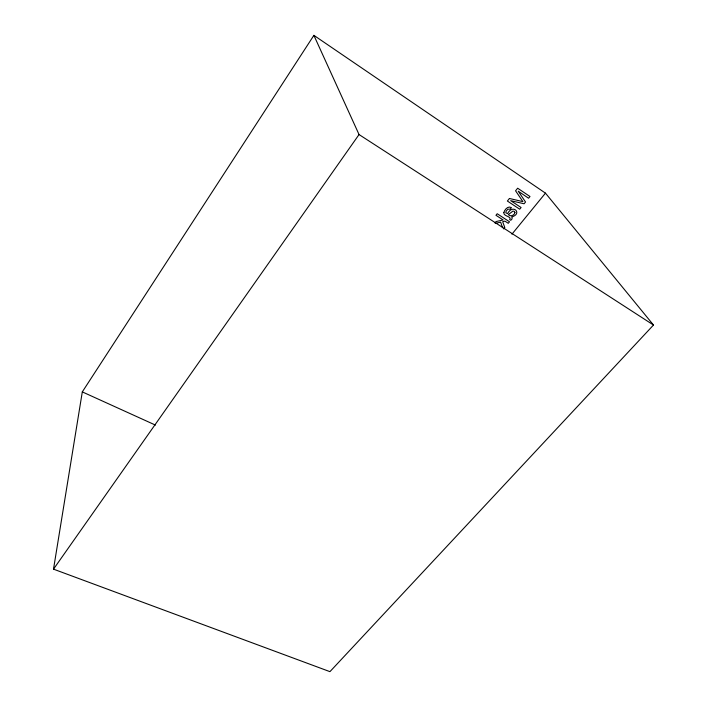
<?xml version="1.0" encoding="UTF-8"?>
<svg xmlns="http://www.w3.org/2000/svg" width="707" height="707" viewBox="0 0 707 707"><rect width="100%" height="100%" fill="white"/><g stroke="black" fill="none" stroke-linecap="round" stroke-linejoin="round"><path stroke-width="1.06" d="M53.511 569.153L82.304 391.89L313.89 35.35L545.468 193.144L653.489 325.034L329.939 671.65L53.511 569.153L359.041 134.551L313.89 35.35M494.927 222.926L496.014 221.574L503.128 219.957L495.961 215.29L497.198 213.744L509.5 221.777L508.262 223.297L504.913 221.123L502.677 221.706L504.798 227.574L503.711 228.918M511.939 234.176L545.468 193.144M495.43 223.368L500.662 222.157L502.536 227.734M82.304 391.89L155.416 425.075M359.041 134.551L653.489 325.034M503.861 212.542C502.986 216.36 512.425 216.466 509.667 219.559L510.772 220.275L511.815 219.276L512.239 217.721L511.638 216.908C522.844 214.044 513.043 203.218 507.599 213.611L505.867 212.851L506.079 211.225L507.803 209.228L510.215 209.139L511.426 207.628C508.103 205.534 504.612 209.528 503.861 212.542M514.917 212.542C514.413 215.396 510.41 217.022 508.342 214.619L512.937 211.093L514.307 211.358L514.917 212.542M509.438 198.481L507.387 201.035L519.698 209.201L521.077 207.505L510.666 200.647L524.099 203.775L525.531 201.999L518.249 191.208L528.589 198.234L529.985 196.511L517.665 188.212L515.571 190.819L522.915 201.636L509.438 198.481"/></g></svg>
